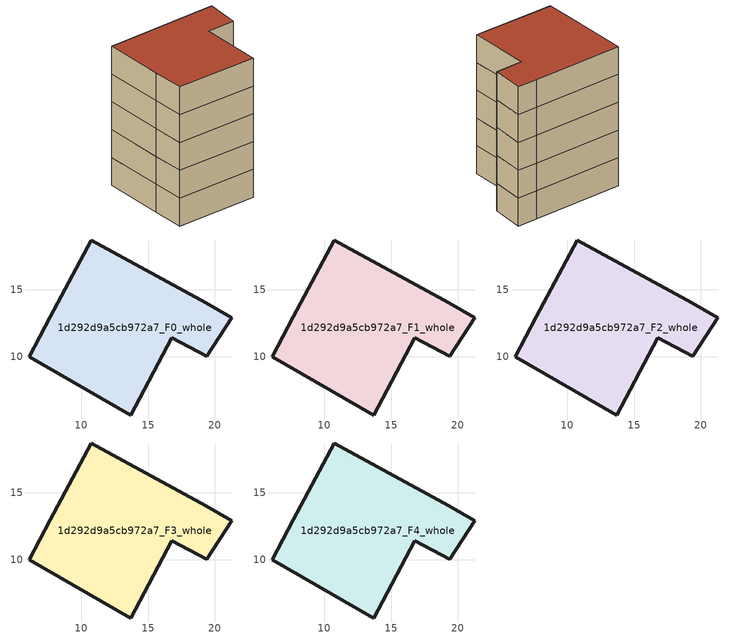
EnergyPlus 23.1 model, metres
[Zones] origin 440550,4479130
1d292d9a5cb972a7_F0_whole
 floor ground (EU_floor_Construction): 19.32,14.01 21.26,12.92 19.39,10.01 16.77,11.4 13.69,5.62 6.1,9.98 7.67,12.98 10.72,18.73 z0
 wall outside (EU_wall_Construction): 6.1,9.98 13.69,5.62 16.77,11.4 19.39,10.01 21.26,12.92 19.32,14.01 10.72,18.73 7.67,12.98 6.1,9.98 z0:3
1d292d9a5cb972a7_F1_whole
 floor to 1d292d9a5cb972a7_F0_whole (EU_floor_Construction): 19.32,14.01 21.26,12.92 19.39,10.01 16.77,11.4 13.69,5.62 6.1,9.98 7.67,12.98 10.72,18.73 z3
 wall outside (EU_wall_Construction): 6.1,9.98 13.69,5.62 16.77,11.4 19.39,10.01 21.26,12.92 19.32,14.01 10.72,18.73 7.67,12.98 6.1,9.98 z3:6
1d292d9a5cb972a7_F2_whole
 floor to 1d292d9a5cb972a7_F1_whole (EU_floor_Construction): 19.32,14.01 21.26,12.92 19.39,10.01 16.77,11.4 13.69,5.62 6.1,9.98 7.67,12.98 10.72,18.73 z6
 wall outside (EU_wall_Construction): 6.1,9.98 13.69,5.62 16.77,11.4 19.39,10.01 21.26,12.92 19.32,14.01 10.72,18.73 7.67,12.98 6.1,9.98 z6:9
1d292d9a5cb972a7_F3_whole
 floor to 1d292d9a5cb972a7_F2_whole (EU_floor_Construction): 19.32,14.01 21.26,12.92 19.39,10.01 16.77,11.4 13.69,5.62 6.1,9.98 7.67,12.98 10.72,18.73 z9
 wall outside (EU_wall_Construction): 6.1,9.98 13.69,5.62 16.77,11.4 19.39,10.01 21.26,12.92 19.32,14.01 10.72,18.73 7.67,12.98 6.1,9.98 z9:12
1d292d9a5cb972a7_F4_whole
 floor to 1d292d9a5cb972a7_F3_whole (EU_floor_Construction): 19.32,14.01 21.26,12.92 19.39,10.01 16.77,11.4 13.69,5.62 6.1,9.98 7.67,12.98 10.72,18.73 z12
 wall outside (EU_wall_Construction): 6.1,9.98 13.69,5.62 16.77,11.4 19.39,10.01 21.26,12.92 19.32,14.01 10.72,18.73 7.67,12.98 6.1,9.98 z12:15
 roof outside (EU_roof_Construction): 19.39,10.01 21.26,12.92 19.32,14.01 10.72,18.73 7.67,12.98 6.1,9.98 13.69,5.62 16.77,11.4 z15
[Building]
EU S2 Campaign: North Axis=0; Terrain=City; Solar Distribution=FullExterior
[Site:Location]
Madrid: Latitude=40.5; Longitude=-3.5; Time Zone=1; Elevation=609
[SizingPeriod:WeatherFileDays]
AnnualSizingPeriod: Begin Month=1; Begin Day of Month=1; End Month=12; End Day of Month=31; Day of Week for Start Day=Monday; Use Weather File Daylight Saving Period=No; Use Weather File Rain and Snow Indicators=No
[MATERIAL]
EU_InternalMass_Material: Roughness=MediumRough; Thickness=0.1; Conductivity=1; Density=1800; Specific Heat=900; Thermal Absorptance=0.9; Solar Absorptance=0.7; Visible Absorptance=0.7
[MATERIAL:NOMASS] Roughness=MediumRough; Thermal Absorptance=0.9; Solar Absorptance=0.7; Visible Absorptance=0.7
Name | Thermal Resistance
EU_wall_NoMass | 0.609216
EU_roof_NoMass | 0.513268
EU_floor_NoMass | 0.568163
[CONSTRUCTION]
EU_wall_Construction: EU_wall_NoMass
EU_roof_Construction: EU_roof_NoMass
EU_floor_Construction: EU_floor_NoMass
EU_InternalMass_Construction: EU_InternalMass_Material
[ZONE] Type=1; Multiplier=1; Ceiling Height=autocalculate; Volume=295.37; Floor Area=autocalculate; Part of Total Floor Area=Yes
1d292d9a5cb972a7_F0_whole; 1d292d9a5cb972a7_F1_whole; 1d292d9a5cb972a7_F2_whole; 1d292d9a5cb972a7_F3_whole; 1d292d9a5cb972a7_F4_whole
[INTERNALMASS] Construction=EU_InternalMass_Construction; Surface Area=98.4567
Name | Zone or ZoneList
1d292d9a5cb972a7_F0_whole_EU_InternalMass | 1d292d9a5cb972a7_F0_whole
1d292d9a5cb972a7_F1_whole_EU_InternalMass | 1d292d9a5cb972a7_F1_whole
1d292d9a5cb972a7_F2_whole_EU_InternalMass | 1d292d9a5cb972a7_F2_whole
1d292d9a5cb972a7_F3_whole_EU_InternalMass | 1d292d9a5cb972a7_F3_whole
1d292d9a5cb972a7_F4_whole_EU_InternalMass | 1d292d9a5cb972a7_F4_whole
[OTHEREQUIPMENT] Fuel Type=Electricity; Design Level Calculation Method=Watts/Area; Power per Zone Floor Area=1; Fraction Latent=0; Fraction Radiant=0; Fraction Lost=0; Carbon Dioxide Generation Rate=0; EndUse Subcategory=EU_Step8_InternalGains
Name | Zone or ZoneList or Space or SpaceList | Schedule
EU_Step8_InternalGain_1d292d9a5cb972a7_F0_whole_f000 | 1d292d9a5cb972a7_F0_whole | EU_Step8_GainSchedule_1d292d9a5cb972a7_F0_whole_f000
EU_Step8_InternalGain_1d292d9a5cb972a7_F1_whole_f000 | 1d292d9a5cb972a7_F1_whole | EU_Step8_GainSchedule_1d292d9a5cb972a7_F1_whole_f000
EU_Step8_InternalGain_1d292d9a5cb972a7_F2_whole_f000 | 1d292d9a5cb972a7_F2_whole | EU_Step8_GainSchedule_1d292d9a5cb972a7_F2_whole_f000
EU_Step8_InternalGain_1d292d9a5cb972a7_F3_whole_f000 | 1d292d9a5cb972a7_F3_whole | EU_Step8_GainSchedule_1d292d9a5cb972a7_F3_whole_f000
EU_Step8_InternalGain_1d292d9a5cb972a7_F4_whole_f000 | 1d292d9a5cb972a7_F4_whole | EU_Step8_GainSchedule_1d292d9a5cb972a7_F4_whole_f000
[ZONEVENTILATION:DESIGNFLOWRATE] Schedule=EU_AlwaysOn; Design Flow Rate Calculation Method=AirChanges/Hour; Air Changes per Hour=0.752966; Ventilation Type=Natural; Fan Pressure Rise=0; Fan Total Efficiency=1; Constant Term Coefficient=1; Temperature Term Coefficient=0; Velocity Term Coefficient=0; Velocity Squared Term Coefficient=0; Minimum Indoor Temperature=-100; Maximum Indoor Temperature=100; Delta Temperature=-100; Minimum Outdoor Temperature=-100; Maximum Outdoor Temperature=100; Maximum Wind Speed=40
Name | Zone or ZoneList or Space or SpaceList
EU_ConstantAir_1d292d9a5cb972a7_F0_whole | 1d292d9a5cb972a7_F0_whole
EU_ConstantAir_1d292d9a5cb972a7_F1_whole | 1d292d9a5cb972a7_F1_whole
EU_ConstantAir_1d292d9a5cb972a7_F2_whole | 1d292d9a5cb972a7_F2_whole
EU_ConstantAir_1d292d9a5cb972a7_F3_whole | 1d292d9a5cb972a7_F3_whole
EU_ConstantAir_1d292d9a5cb972a7_F4_whole | 1d292d9a5cb972a7_F4_whole
[HVACTEMPLATE:THERMOSTAT] Constant Heating Setpoint=20; Constant Cooling Setpoint=50
EU_HeatOnly_1d292d9a5cb972a7_F0_whole; EU_HeatOnly_1d292d9a5cb972a7_F1_whole; EU_HeatOnly_1d292d9a5cb972a7_F2_whole; EU_HeatOnly_1d292d9a5cb972a7_F3_whole; EU_HeatOnly_1d292d9a5cb972a7_F4_whole
[HVACTEMPLATE:ZONE:IDEALLOADSAIRSYSTEM] System Availability Schedule=EU_AlwaysOn; Maximum Heating Supply Air Temperature=50; Minimum Cooling Supply Air Temperature=13; Maximum Heating Supply Air Humidity Ratio=0.0156; Minimum Cooling Supply Air Humidity Ratio=0.0077; Heating Limit=NoLimit; Cooling Limit=NoLimit; Heating Availability Schedule=EU_AlwaysOn; Cooling Availability Schedule=EU_CoolingOff; Dehumidification Control Type=ConstantSensibleHeatRatio; Cooling Sensible Heat Ratio=0.7; Dehumidification Setpoint=60; Humidification Control Type=None; Humidification Setpoint=30; Outdoor Air Method=None; Outdoor Air Flow Rate per Person=0.00944; Outdoor Air Flow Rate per Zone Floor Area=0; Outdoor Air Flow Rate per Zone=0; Demand Controlled Ventilation Type=None; Outdoor Air Economizer Type=NoEconomizer; Heat Recovery Type=None; Sensible Heat Recovery Effectiveness=0.7; Latent Heat Recovery Effectiveness=0.65
Name | Template Thermostat
1d292d9a5cb972a7_F0_whole | EU_HeatOnly_1d292d9a5cb972a7_F0_whole
1d292d9a5cb972a7_F1_whole | EU_HeatOnly_1d292d9a5cb972a7_F1_whole
1d292d9a5cb972a7_F2_whole | EU_HeatOnly_1d292d9a5cb972a7_F2_whole
1d292d9a5cb972a7_F3_whole | EU_HeatOnly_1d292d9a5cb972a7_F3_whole
1d292d9a5cb972a7_F4_whole | EU_HeatOnly_1d292d9a5cb972a7_F4_whole
[SIZING:ZONE] Zone Cooling Design Supply Air Temperature Input Method=SupplyAirTemperature; Zone Cooling Design Supply Air Temperature=13; Zone Heating Design Supply Air Temperature Input Method=SupplyAirTemperature; Zone Heating Design Supply Air Temperature=50; Zone Cooling Design Supply Air Humidity Ratio=0.008; Zone Heating Design Supply Air Humidity Ratio=0.008; Cooling Design Air Flow Method=DesignDay; Cooling Design Air Flow Rate=0; Cooling Minimum Air Flow per Zone Floor Area=0.000762; Cooling Minimum Air Flow=0; Cooling Minimum Air Flow Fraction=0.2; Heating Design Air Flow Method=DesignDay; Heating Design Air Flow Rate=0; Heating Maximum Air Flow per Zone Floor Area=0.002032; Heating Maximum Air Flow=0.141576; Heating Maximum Air Flow Fraction=0.3; Account for Dedicated Outdoor Air System=No; Dedicated Outdoor Air System Control Strategy=NeutralSupplyAir; Dedicated Outdoor Air Low Setpoint Temperature for Design=autosize; Dedicated Outdoor Air High Setpoint Temperature for Design=autosize; Zone Load Sizing Method=Sensible Load Only No Latent Load; Zone Latent Cooling Design Supply Air Humidity Ratio Input Method=HumidityRatioDifference; Zone Cooling Design Supply Air Humidity Ratio Difference=0.005; Zone Latent Heating Design Supply Air Humidity Ratio Input Method=HumidityRatioDifference; Zone Humidification Design Supply Air Humidity Ratio Difference=0.005
1d292d9a5cb972a7_F0_whole; 1d292d9a5cb972a7_F1_whole; 1d292d9a5cb972a7_F2_whole; 1d292d9a5cb972a7_F3_whole; 1d292d9a5cb972a7_F4_whole
[SCHEDULE:CONSTANT]
Name | Hourly Value
EU_AlwaysOn | 1
EU_CoolingOff | 0
[SCHEDULE:FILE] Column Number=1; Rows to Skip at Top=0; Number of Hours of Data=8760; Column Separator=Comma; Interpolate to Timestep=No; Minutes per Item=60; Adjust Schedule for Daylight Savings=Yes
Name | File
EU_Step8_GainSchedule_1d292d9a5cb972a7_F0_whole_f000 | C:\Users\o_iseri\Desktop\OpenUBEM\openubem\outputs\eu_evidence\EU-11\ES-MAD-BERRUGUETE\idfs\1d292d9a5cb972a7\1d292d9a5cb972a7_F0_whole_f000_gain.csv
EU_Step8_GainSchedule_1d292d9a5cb972a7_F1_whole_f000 | C:\Users\o_iseri\Desktop\OpenUBEM\openubem\outputs\eu_evidence\EU-11\ES-MAD-BERRUGUETE\idfs\1d292d9a5cb972a7\1d292d9a5cb972a7_F1_whole_f000_gain.csv
EU_Step8_GainSchedule_1d292d9a5cb972a7_F2_whole_f000 | C:\Users\o_iseri\Desktop\OpenUBEM\openubem\outputs\eu_evidence\EU-11\ES-MAD-BERRUGUETE\idfs\1d292d9a5cb972a7\1d292d9a5cb972a7_F2_whole_f000_gain.csv
EU_Step8_GainSchedule_1d292d9a5cb972a7_F3_whole_f000 | C:\Users\o_iseri\Desktop\OpenUBEM\openubem\outputs\eu_evidence\EU-11\ES-MAD-BERRUGUETE\idfs\1d292d9a5cb972a7\1d292d9a5cb972a7_F3_whole_f000_gain.csv
EU_Step8_GainSchedule_1d292d9a5cb972a7_F4_whole_f000 | C:\Users\o_iseri\Desktop\OpenUBEM\openubem\outputs\eu_evidence\EU-11\ES-MAD-BERRUGUETE\idfs\1d292d9a5cb972a7\1d292d9a5cb972a7_F4_whole_f000_gain.csv
